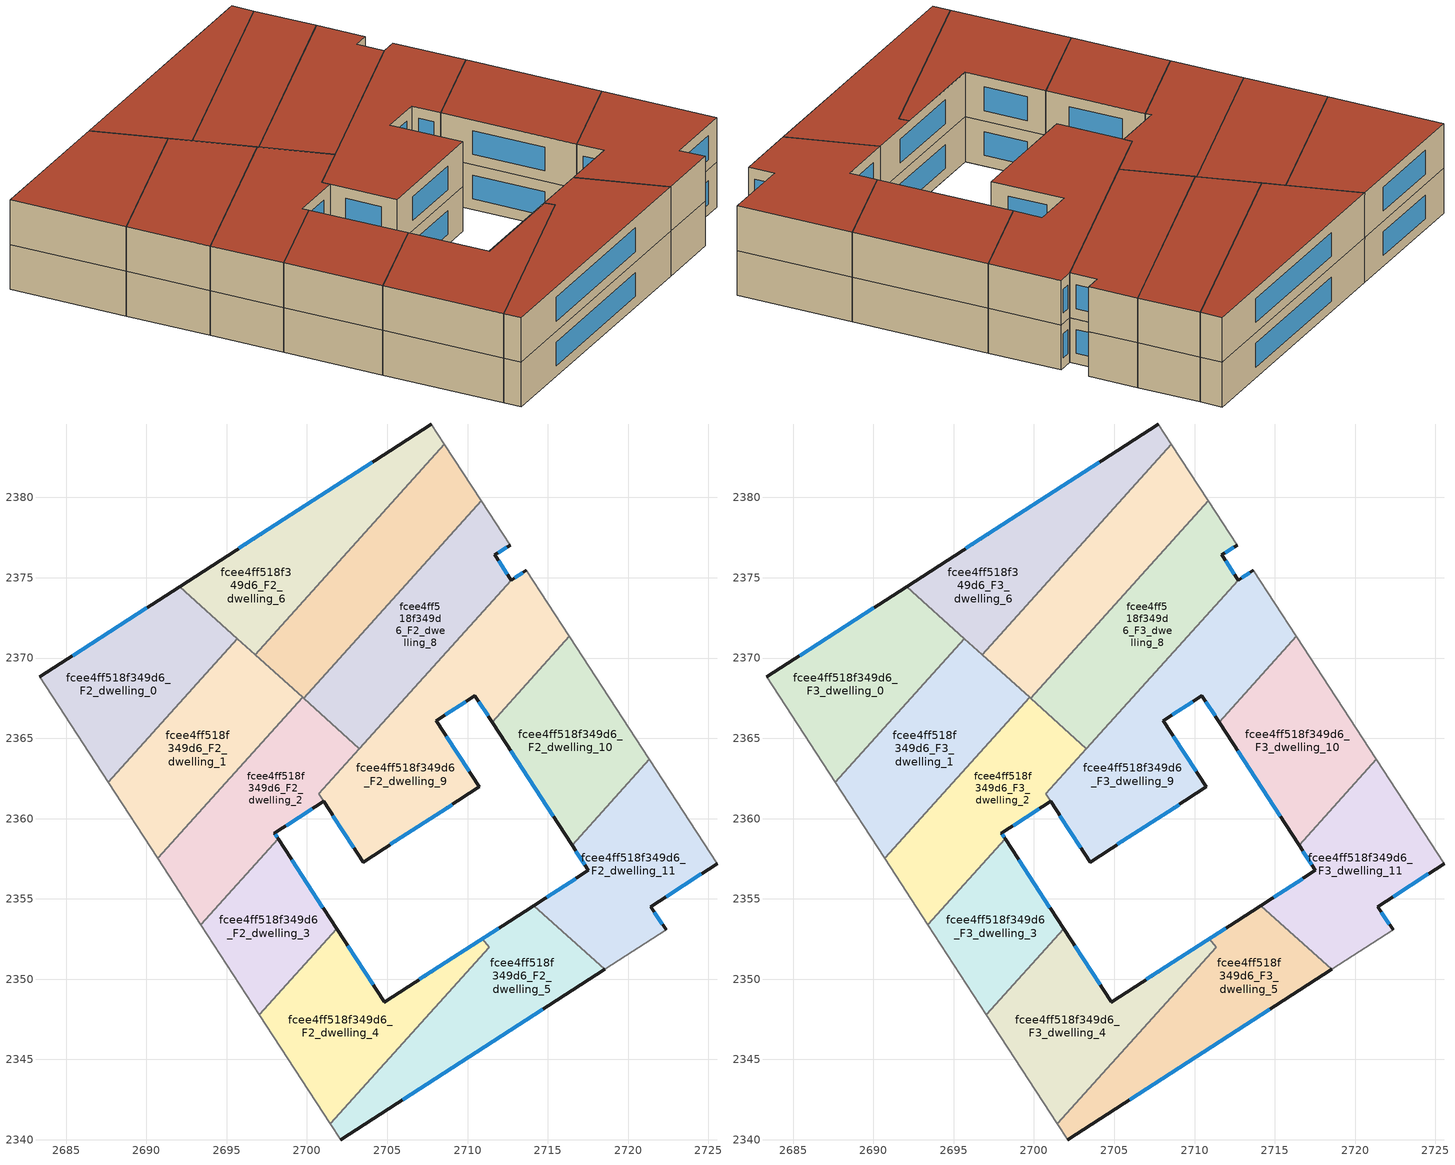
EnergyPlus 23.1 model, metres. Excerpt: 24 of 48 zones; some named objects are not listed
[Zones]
fcee4ff518f349d6_F2_dwelling_0
 floor to fcee4ff518f349d6_F1_dwelling_0 (EU_floor_Construction): 2695.67,2371.21 2687.63,2362.28 2683.37,2368.83 2692.07,2374.45 z6
 wall outside (EU_wall_Construction): 2692.07,2374.45 2683.37,2368.83 z6:9
 wall to fcee4ff518f349d6_F2_dwelling_1 (EU_wall_Construction): 2687.63,2362.28 2695.67,2371.21 z6:9
 wall adiabatic (EU_wall_Construction): 2683.37,2368.83 2687.63,2362.28 z6:9
 wall to fcee4ff518f349d6_F2_dwelling_6 (EU_wall_Construction): 2695.67,2371.21 2692.07,2374.45 z6:9
 window (EU_Window_Construction): 2690.03,2373.13 2685.42,2370.15 z6.7:8.3
fcee4ff518f349d6_F2_dwelling_1
 floor to fcee4ff518f349d6_F1_dwelling_1 (EU_floor_Construction): 2699.73,2367.55 2690.71,2357.54 2687.63,2362.28 2695.67,2371.21 z6
 wall to fcee4ff518f349d6_F2_dwelling_2 (EU_wall_Construction): 2690.71,2357.54 2699.73,2367.55 z6:9
 wall adiabatic (EU_wall_Construction): 2687.63,2362.28 2690.71,2357.54 z6:9
 wall to fcee4ff518f349d6_F2_dwelling_7 (EU_wall_Construction): 2699.73,2367.55 2696.77,2370.22 z6:9
 wall to fcee4ff518f349d6_F2_dwelling_6 (EU_wall_Construction): 2696.76,2370.22 2695.67,2371.2 z6:9
fcee4ff518f349d6_F2_dwelling_10
 floor to fcee4ff518f349d6_F1_dwelling_10 (EU_floor_Construction): 2716.34,2371.36 2721.32,2363.68 2716.51,2358.34 2711.53,2366.02 z6
 wall outside (EU_wall_Construction): 2711.53,2366.02 2716.51,2358.34 z6:9
 wall to fcee4ff518f349d6_F2_dwelling_9 (EU_wall_Construction): 2716.34,2371.36 2711.53,2366.02 z6:9
 wall adiabatic (EU_wall_Construction): 2721.32,2363.68 2716.34,2371.36 z6:9
 wall to fcee4ff518f349d6_F2_dwelling_11 (EU_wall_Construction): 2716.51,2358.34 2721.32,2363.68 z6:9
 window (EU_Window_Construction): 2712.69,2364.21 2715.34,2360.14 z6.7:8.3
fcee4ff518f349d6_F2_dwelling_11
 floor to fcee4ff518f349d6_F1_dwelling_11 (EU_floor_Construction): 2721.32,2363.68 2725.54,2357.19 2721.41,2354.52 2722.36,2353.07 2718.54,2350.61 2714.13,2354.58 2717.52,2356.77 2716.51,2358.34 z6
 wall outside (EU_wall_Construction): 2716.51,2358.34 2717.52,2356.77 2714.13,2354.58 / 2722.36,2353.07 2721.41,2354.52 2725.54,2357.19 z6:9
 wall adiabatic (EU_wall_Construction): 2718.54,2350.61 2722.36,2353.07 / 2725.54,2357.19 2721.32,2363.68 z6:9
 wall to fcee4ff518f349d6_F2_dwelling_5 (EU_wall_Construction): 2714.13,2354.58 2718.54,2350.61 z6:9
 window (EU_Window_Construction): 2716.73,2356.26 2714.92,2355.1 / 2716.75,2357.97 2717.28,2357.14 / 2722.38,2355.15 2724.57,2356.56 / 2722.14,2353.41 2721.63,2354.18 z6.7:8.3
fcee4ff518f349d6_F2_dwelling_2
 floor to fcee4ff518f349d6_F1_dwelling_2 (EU_floor_Construction): 2703.27,2364.37 2700.73,2361.55 2701.03,2361.08 2697.98,2359.1 2698.21,2358.75 2693.39,2353.41 2690.71,2357.54 2699.73,2367.55 z6
 wall outside (EU_wall_Construction): 2698.21,2358.75 2697.98,2359.1 2701.03,2361.08 z6:9
 wall to fcee4ff518f349d6_F2_dwelling_9 (EU_wall_Construction): 2701.03,2361.08 2700.73,2361.55 2703.27,2364.37 z6:9
 wall to fcee4ff518f349d6_F2_dwelling_3 (EU_wall_Construction): 2693.39,2353.41 2698.21,2358.75 z6:9
 wall adiabatic (EU_wall_Construction): 2690.71,2357.54 2693.39,2353.41 z6:9
 wall to fcee4ff518f349d6_F2_dwelling_8 (EU_wall_Construction): 2703.27,2364.37 2699.79,2367.5 z6:9
 wall to fcee4ff518f349d6_F2_dwelling_7 (EU_wall_Construction): 2699.79,2367.5 2699.73,2367.55 z6:9
 window (EU_Window_Construction): 2698.69,2359.57 2700.31,2360.62 / 2698.15,2358.83 2698.03,2359.02 z6.7:8.3
fcee4ff518f349d6_F2_dwelling_3
 floor to fcee4ff518f349d6_F1_dwelling_3 (EU_floor_Construction): 2698.21,2358.75 2701.85,2353.14 2697.03,2347.8 2693.39,2353.41 z6
 wall outside (EU_wall_Construction): 2701.85,2353.14 2698.21,2358.75 z6:9
 wall to fcee4ff518f349d6_F2_dwelling_4 (EU_wall_Construction): 2697.03,2347.8 2701.85,2353.14 z6:9
 wall adiabatic (EU_wall_Construction): 2693.39,2353.41 2697.03,2347.8 z6:9
 window (EU_Window_Construction): 2700.99,2354.46 2699.06,2357.43 z6.7:8.3
fcee4ff518f349d6_F2_dwelling_4
 floor to fcee4ff518f349d6_F1_dwelling_4 (EU_floor_Construction): 2710.92,2352.51 2711.36,2351.99 2701.45,2340.99 2697.03,2347.8 2701.85,2353.14 2704.82,2348.58 z6
 wall outside (EU_wall_Construction): 2704.81,2348.58 2701.85,2353.14 z6:9
 wall to fcee4ff518f349d6_F2_dwelling_5 (EU_wall_Construction): 2701.45,2340.99 2711.36,2351.99 2710.92,2352.51 2704.82,2348.58 z6:9
 wall adiabatic (EU_wall_Construction): 2697.03,2347.8 2701.45,2340.99 z6:9
 window (EU_Window_Construction): 2704.12,2349.65 2702.54,2352.07 z6.7:8.3
fcee4ff518f349d6_F2_dwelling_5
 floor to fcee4ff518f349d6_F1_dwelling_5 (EU_floor_Construction): 2718.54,2350.61 2702.1,2340 2701.45,2340.99 2711.36,2351.99 2710.92,2352.51 2704.82,2348.58 2714.13,2354.58 z6
 wall outside (EU_wall_Construction): 2714.13,2354.58 2704.82,2348.58 / 2702.1,2340 2718.54,2350.61 z6:9
 wall adiabatic (EU_wall_Construction): 2701.45,2340.99 2702.1,2340 z6:9
 window (EU_Window_Construction): 2711.94,2353.17 2707,2349.99 / 2705.96,2342.49 2714.68,2348.11 z6.7:8.3
fcee4ff518f349d6_F2_dwelling_6
 floor to fcee4ff518f349d6_F1_dwelling_6 (EU_floor_Construction): 2707.75,2384.57 2708.56,2383.32 2696.77,2370.22 2692.07,2374.45 z6
 wall outside (EU_wall_Construction): 2707.75,2384.57 2692.07,2374.45 z6:9
 wall to fcee4ff518f349d6_F2_dwelling_7 (EU_wall_Construction): 2696.77,2370.22 2708.56,2383.32 z6:9
 wall adiabatic (EU_wall_Construction): 2708.56,2383.32 2707.75,2384.57 z6:9
 window (EU_Window_Construction): 2704.07,2382.19 2695.75,2376.83 z6.7:8.3
fcee4ff518f349d6_F2_dwelling_7
 floor to fcee4ff518f349d6_F1_dwelling_7 (EU_floor_Construction): 2708.56,2383.32 2710.86,2379.78 2699.79,2367.5 2696.77,2370.22 z6
 wall to fcee4ff518f349d6_F2_dwelling_8 (EU_wall_Construction): 2699.79,2367.5 2710.86,2379.78 z6:9
 wall adiabatic (EU_wall_Construction): 2710.86,2379.78 2708.56,2383.32 z6:9
fcee4ff518f349d6_F2_dwelling_8
 floor to fcee4ff518f349d6_F1_dwelling_8 (EU_floor_Construction): 2710.86,2379.78 2712.65,2377.03 2711.7,2376.42 2712.71,2374.85 2703.27,2364.37 2699.79,2367.5 z6
 wall outside (EU_wall_Construction): 2712.71,2374.85 2711.7,2376.42 2712.65,2377.03 z6:9
 wall adiabatic (EU_wall_Construction): 2712.65,2377.03 2710.86,2379.78 z6:9
 wall to fcee4ff518f349d6_F2_dwelling_9 (EU_wall_Construction): 2703.27,2364.37 2712.71,2374.85 z6:9
 window (EU_Window_Construction): 2711.92,2376.56 2712.43,2376.89 / 2712.47,2375.22 2711.93,2376.05 z6.7:8.3
fcee4ff518f349d6_F2_dwelling_9
 floor to fcee4ff518f349d6_F1_dwelling_9 (EU_floor_Construction): 2713.67,2375.47 2716.34,2371.36 2711.53,2366.02 2710.46,2367.66 2708.06,2366.1 2710.74,2361.98 2703.49,2357.3 2700.73,2361.55 2712.71,2374.85 z6
 wall outside (EU_wall_Construction): 2713.67,2375.47 2712.71,2374.85 / 2701.03,2361.08 2703.49,2357.3 2710.74,2361.98 2708.06,2366.1 2710.46,2367.66 2711.53,2366.02 z6:9
 wall adiabatic (EU_wall_Construction): 2716.34,2371.36 2713.67,2375.47 z6:9
 window (EU_Window_Construction): 2713.44,2375.32 2712.94,2375 / 2710.71,2367.27 2711.28,2366.4 / 2708.62,2366.47 2709.9,2367.29 / 2710.11,2362.95 2708.69,2365.13 / 2705.19,2358.4 2709.04,2360.88 / 2701.61,2360.19 2702.92,2358.18 z6.7:8.3
fcee4ff518f349d6_F3_dwelling_0
 floor to fcee4ff518f349d6_F2_dwelling_0 (EU_floor_Construction): 2695.67,2371.21 2687.63,2362.28 2683.37,2368.83 2692.07,2374.45 z9
 wall outside (EU_wall_Construction): 2692.07,2374.45 2683.37,2368.83 z9:12
 wall to fcee4ff518f349d6_F3_dwelling_1 (EU_wall_Construction): 2687.63,2362.28 2695.67,2371.21 z9:12
 wall adiabatic (EU_wall_Construction): 2683.37,2368.83 2687.63,2362.28 z9:12
 wall to fcee4ff518f349d6_F3_dwelling_6 (EU_wall_Construction): 2695.67,2371.21 2692.07,2374.45 z9:12
 window (EU_Window_Construction): 2690.03,2373.13 2685.42,2370.15 z9.7:11.3
 roof outside (EU_roof_Construction): 2687.63,2362.28 2695.67,2371.21 2692.07,2374.45 2683.37,2368.83 z12
fcee4ff518f349d6_F3_dwelling_1
 floor to fcee4ff518f349d6_F2_dwelling_1 (EU_floor_Construction): 2699.73,2367.55 2690.71,2357.54 2687.63,2362.28 2695.67,2371.21 z9
 wall to fcee4ff518f349d6_F3_dwelling_2 (EU_wall_Construction): 2690.71,2357.54 2699.73,2367.55 z9:12
 wall adiabatic (EU_wall_Construction): 2687.63,2362.28 2690.71,2357.54 z9:12
 wall to fcee4ff518f349d6_F3_dwelling_7 (EU_wall_Construction): 2699.73,2367.55 2696.77,2370.22 z9:12
 wall to fcee4ff518f349d6_F3_dwelling_6 (EU_wall_Construction): 2696.76,2370.22 2695.67,2371.2 z9:12
 roof outside (EU_roof_Construction): 2690.71,2357.54 2699.73,2367.55 2695.67,2371.21 2687.63,2362.28 z12
fcee4ff518f349d6_F3_dwelling_10
 floor to fcee4ff518f349d6_F2_dwelling_10 (EU_floor_Construction): 2716.34,2371.36 2721.32,2363.68 2716.51,2358.34 2711.53,2366.02 z9
 wall outside (EU_wall_Construction): 2711.53,2366.02 2716.51,2358.34 z9:12
 wall to fcee4ff518f349d6_F3_dwelling_9 (EU_wall_Construction): 2716.34,2371.36 2711.53,2366.02 z9:12
 wall adiabatic (EU_wall_Construction): 2721.32,2363.68 2716.34,2371.36 z9:12
 wall to fcee4ff518f349d6_F3_dwelling_11 (EU_wall_Construction): 2716.51,2358.34 2721.32,2363.68 z9:12
 window (EU_Window_Construction): 2712.69,2364.21 2715.34,2360.14 z9.7:11.3
 roof outside (EU_roof_Construction): 2716.51,2358.34 2721.32,2363.68 2716.34,2371.36 2711.53,2366.02 z12
fcee4ff518f349d6_F3_dwelling_11
 floor to fcee4ff518f349d6_F2_dwelling_11 (EU_floor_Construction): 2721.32,2363.68 2725.54,2357.19 2721.41,2354.52 2722.36,2353.07 2718.54,2350.61 2714.13,2354.58 2717.52,2356.77 2716.51,2358.34 z9
 wall outside (EU_wall_Construction): 2716.51,2358.34 2717.52,2356.77 2714.13,2354.58 / 2722.36,2353.07 2721.41,2354.52 2725.54,2357.19 z9:12
 wall adiabatic (EU_wall_Construction): 2718.54,2350.61 2722.36,2353.07 / 2725.54,2357.19 2721.32,2363.68 z9:12
 wall to fcee4ff518f349d6_F3_dwelling_5 (EU_wall_Construction): 2714.13,2354.58 2718.54,2350.61 z9:12
 window (EU_Window_Construction): 2716.73,2356.26 2714.92,2355.1 / 2716.75,2357.97 2717.28,2357.14 / 2722.38,2355.15 2724.57,2356.56 / 2722.14,2353.41 2721.63,2354.18 z9.7:11.3
 roof outside (EU_roof_Construction): 2722.36,2353.07 2721.41,2354.52 2725.54,2357.19 2721.32,2363.68 2716.51,2358.34 2717.52,2356.77 2714.13,2354.58 2718.54,2350.61 z12
fcee4ff518f349d6_F3_dwelling_2
 floor to fcee4ff518f349d6_F2_dwelling_2 (EU_floor_Construction): 2703.27,2364.37 2700.73,2361.55 2701.03,2361.08 2697.98,2359.1 2698.21,2358.75 2693.39,2353.41 2690.71,2357.54 2699.73,2367.55 z9
 wall outside (EU_wall_Construction): 2698.21,2358.75 2697.98,2359.1 2701.03,2361.08 z9:12
 wall to fcee4ff518f349d6_F3_dwelling_9 (EU_wall_Construction): 2701.03,2361.08 2700.73,2361.55 2703.27,2364.37 z9:12
 wall to fcee4ff518f349d6_F3_dwelling_3 (EU_wall_Construction): 2693.39,2353.41 2698.21,2358.75 z9:12
 wall adiabatic (EU_wall_Construction): 2690.71,2357.54 2693.39,2353.41 z9:12
 wall to fcee4ff518f349d6_F3_dwelling_8 (EU_wall_Construction): 2703.27,2364.37 2699.79,2367.5 z9:12
 wall to fcee4ff518f349d6_F3_dwelling_7 (EU_wall_Construction): 2699.79,2367.5 2699.73,2367.55 z9:12
 window (EU_Window_Construction): 2698.69,2359.57 2700.31,2360.62 / 2698.15,2358.83 2698.03,2359.02 z9.7:11.3
 roof outside (EU_roof_Construction): 2698.21,2358.75 2697.98,2359.1 2701.03,2361.08 2700.73,2361.55 2703.27,2364.37 2699.73,2367.55 2690.71,2357.54 2693.39,2353.41 z12
fcee4ff518f349d6_F3_dwelling_3
 floor to fcee4ff518f349d6_F2_dwelling_3 (EU_floor_Construction): 2698.21,2358.75 2701.85,2353.14 2697.03,2347.8 2693.39,2353.41 z9
 wall outside (EU_wall_Construction): 2701.85,2353.14 2698.21,2358.75 z9:12
 wall to fcee4ff518f349d6_F3_dwelling_4 (EU_wall_Construction): 2697.03,2347.8 2701.85,2353.14 z9:12
 wall adiabatic (EU_wall_Construction): 2693.39,2353.41 2697.03,2347.8 z9:12
 window (EU_Window_Construction): 2700.99,2354.46 2699.06,2357.43 z9.7:11.3
 roof outside (EU_roof_Construction): 2697.03,2347.8 2701.85,2353.14 2698.21,2358.75 2693.39,2353.41 z12
fcee4ff518f349d6_F3_dwelling_4
 floor to fcee4ff518f349d6_F2_dwelling_4 (EU_floor_Construction): 2710.92,2352.51 2711.36,2351.99 2701.45,2340.99 2697.03,2347.8 2701.85,2353.14 2704.82,2348.58 z9
 wall outside (EU_wall_Construction): 2704.81,2348.58 2701.85,2353.14 z9:12
 wall to fcee4ff518f349d6_F3_dwelling_5 (EU_wall_Construction): 2701.45,2340.99 2711.36,2351.99 2710.92,2352.51 2704.82,2348.58 z9:12
 wall adiabatic (EU_wall_Construction): 2697.03,2347.8 2701.45,2340.99 z9:12
 window (EU_Window_Construction): 2704.12,2349.65 2702.54,2352.07 z9.7:11.3
 roof outside (EU_roof_Construction): 2701.45,2340.99 2711.36,2351.99 2710.92,2352.51 2704.82,2348.58 2701.85,2353.14 2697.03,2347.8 z12
fcee4ff518f349d6_F3_dwelling_5
 floor to fcee4ff518f349d6_F2_dwelling_5 (EU_floor_Construction): 2718.54,2350.61 2702.1,2340 2701.45,2340.99 2711.36,2351.99 2710.92,2352.51 2704.82,2348.58 2714.13,2354.58 z9
 wall outside (EU_wall_Construction): 2714.13,2354.58 2704.82,2348.58 / 2702.1,2340 2718.54,2350.61 z9:12
 wall adiabatic (EU_wall_Construction): 2701.45,2340.99 2702.1,2340 z9:12
 window (EU_Window_Construction): 2711.94,2353.17 2707,2349.99 / 2705.96,2342.49 2714.68,2348.11 z9.7:11.3
 roof outside (EU_roof_Construction): 2718.54,2350.61 2714.13,2354.58 2704.82,2348.58 2710.92,2352.51 2711.36,2351.99 2701.45,2340.99 2702.1,2340 z12
fcee4ff518f349d6_F3_dwelling_6
 floor to fcee4ff518f349d6_F2_dwelling_6 (EU_floor_Construction): 2707.75,2384.57 2708.56,2383.32 2696.77,2370.22 2692.07,2374.45 z9
 wall outside (EU_wall_Construction): 2707.75,2384.57 2692.07,2374.45 z9:12
 wall to fcee4ff518f349d6_F3_dwelling_7 (EU_wall_Construction): 2696.77,2370.22 2708.56,2383.32 z9:12
 wall adiabatic (EU_wall_Construction): 2708.56,2383.32 2707.75,2384.57 z9:12
 window (EU_Window_Construction): 2704.07,2382.19 2695.75,2376.83 z9.7:11.3
 roof outside (EU_roof_Construction): 2696.77,2370.22 2708.56,2383.32 2707.75,2384.57 2692.07,2374.45 z12
fcee4ff518f349d6_F3_dwelling_7
 floor to fcee4ff518f349d6_F2_dwelling_7 (EU_floor_Construction): 2708.56,2383.32 2710.86,2379.78 2699.79,2367.5 2696.77,2370.22 z9
 wall to fcee4ff518f349d6_F3_dwelling_8 (EU_wall_Construction): 2699.79,2367.5 2710.86,2379.78 z9:12
 wall adiabatic (EU_wall_Construction): 2710.86,2379.78 2708.56,2383.32 z9:12
 roof outside (EU_roof_Construction): 2699.79,2367.5 2710.86,2379.78 2708.56,2383.32 2696.77,2370.22 z12
fcee4ff518f349d6_F3_dwelling_8
 floor to fcee4ff518f349d6_F2_dwelling_8 (EU_floor_Construction): 2710.86,2379.78 2712.65,2377.03 2711.7,2376.42 2712.71,2374.85 2703.27,2364.37 2699.79,2367.5 z9
 wall outside (EU_wall_Construction): 2712.71,2374.85 2711.7,2376.42 2712.65,2377.03 z9:12
 wall adiabatic (EU_wall_Construction): 2712.65,2377.03 2710.86,2379.78 z9:12
 wall to fcee4ff518f349d6_F3_dwelling_9 (EU_wall_Construction): 2703.27,2364.37 2712.71,2374.85 z9:12
 window (EU_Window_Construction): 2711.92,2376.56 2712.43,2376.89 / 2712.47,2375.22 2711.93,2376.05 z9.7:11.3
 roof outside (EU_roof_Construction): 2703.27,2364.37 2712.71,2374.85 2711.7,2376.42 2712.65,2377.03 2710.86,2379.78 2699.79,2367.5 z12
fcee4ff518f349d6_F3_dwelling_9
 floor to fcee4ff518f349d6_F2_dwelling_9 (EU_floor_Construction): 2713.67,2375.47 2716.34,2371.36 2711.53,2366.02 2710.46,2367.66 2708.06,2366.1 2710.74,2361.98 2703.49,2357.3 2700.73,2361.55 2712.71,2374.85 z9
 wall outside (EU_wall_Construction): 2713.67,2375.47 2712.71,2374.85 / 2701.03,2361.08 2703.49,2357.3 2710.74,2361.98 2708.06,2366.1 2710.46,2367.66 2711.53,2366.02 z9:12
 wall adiabatic (EU_wall_Construction): 2716.34,2371.36 2713.67,2375.47 z9:12
 window (EU_Window_Construction): 2713.44,2375.32 2712.94,2375 / 2710.71,2367.27 2711.28,2366.4 / 2708.62,2366.47 2709.9,2367.29 / 2710.11,2362.95 2708.69,2365.13 / 2705.19,2358.4 2709.04,2360.88 / 2701.61,2360.19 2702.92,2358.18 z9.7:11.3
 roof outside (EU_roof_Construction): 2710.74,2361.98 2708.06,2366.1 2710.46,2367.66 2711.53,2366.02 2716.34,2371.36 2713.67,2375.47 2712.71,2374.85 2700.73,2361.55 2703.49,2357.3 z12
[Building]
EU S2 Campaign: North Axis=0; Terrain=City; Solar Distribution=FullExterior
[Site:Location]
Budapest.Ferenc.Liszt.Intl.AP: Latitude=47.437; Longitude=19.256; Time Zone=1; Elevation=185
[SizingPeriod:WeatherFileDays]
AnnualSizingPeriod: Begin Month=1; Begin Day of Month=1; End Month=12; End Day of Month=31; Day of Week for Start Day=Monday; Use Weather File Daylight Saving Period=No; Use Weather File Rain and Snow Indicators=No
[MATERIAL]
EU_InternalMass_Material: Roughness=MediumRough; Thickness=0.1; Conductivity=1; Density=1800; Specific Heat=900; Thermal Absorptance=0.9; Solar Absorptance=0.7; Visible Absorptance=0.7
[MATERIAL:NOMASS] Roughness=MediumRough; Thermal Absorptance=0.9; Solar Absorptance=0.7; Visible Absorptance=0.7
Name | Thermal Resistance
EU_wall_NoMass | 0.832559
EU_roof_NoMass | 1.39638
EU_floor_NoMass | 0.872794
[WINDOWMATERIAL:SIMPLEGLAZINGSYSTEM]
EU_Window_SimpleGlazing: UFactor=2.79869; Solar Heat Gain Coefficient=0.75; Visible Transmittance=0.75
[CONSTRUCTION]
EU_wall_Construction: EU_wall_NoMass
EU_roof_Construction: EU_roof_NoMass
EU_floor_Construction: EU_floor_NoMass
EU_Window_Construction: EU_Window_SimpleGlazing
EU_InternalMass_Construction: EU_InternalMass_Material
[ZONE] Type=1; Multiplier=1; Ceiling Height=autocalculate; Floor Area=autocalculate; Part of Total Floor Area=Yes
Name | Volume
fcee4ff518f349d6_F2_dwelling_0; fcee4ff518f349d6_F3_dwelling_0 | 208.753
fcee4ff518f349d6_F2_dwelling_1; fcee4ff518f349d6_F3_dwelling_1 | 208.74
fcee4ff518f349d6_F2_dwelling_10; fcee4ff518f349d6_F3_dwelling_10 | 190.656
fcee4ff518f349d6_F2_dwelling_11; fcee4ff518f349d6_F3_dwelling_11 | 208.745
fcee4ff518f349d6_F2_dwelling_2; fcee4ff518f349d6_F3_dwelling_2 | 202.287
fcee4ff518f349d6_F2_dwelling_3; fcee4ff518f349d6_F3_dwelling_3 | 139.321
fcee4ff518f349d6_F2_dwelling_4; fcee4ff518f349d6_F3_dwelling_4 | 205.942
fcee4ff518f349d6_F2_dwelling_5; fcee4ff518f349d6_F3_dwelling_5 | 211.474
fcee4ff518f349d6_F2_dwelling_6; fcee4ff518f349d6_F3_dwelling_6 | 208.734
fcee4ff518f349d6_F2_dwelling_7; fcee4ff518f349d6_F3_dwelling_7 | 208.762
fcee4ff518f349d6_F2_dwelling_8; fcee4ff518f349d6_F3_dwelling_8 | 217.456
fcee4ff518f349d6_F2_dwelling_9; fcee4ff518f349d6_F3_dwelling_9 | 293.975
[INTERNALMASS] Construction=EU_InternalMass_Construction
Name | Zone or ZoneList | Surface Area
fcee4ff518f349d6_F2_dwelling_0_EU_InternalMass | fcee4ff518f349d6_F2_dwelling_0 | 69.5842
fcee4ff518f349d6_F2_dwelling_1_EU_InternalMass | fcee4ff518f349d6_F2_dwelling_1 | 69.5799
fcee4ff518f349d6_F2_dwelling_2_EU_InternalMass | fcee4ff518f349d6_F2_dwelling_2 | 67.4292
fcee4ff518f349d6_F2_dwelling_3_EU_InternalMass | fcee4ff518f349d6_F2_dwelling_3 | 46.4404
fcee4ff518f349d6_F2_dwelling_4_EU_InternalMass | fcee4ff518f349d6_F2_dwelling_4 | 68.6454
fcee4ff518f349d6_F2_dwelling_5_EU_InternalMass | fcee4ff518f349d6_F2_dwelling_5 | 70.513
fcee4ff518f349d6_F2_dwelling_6_EU_InternalMass | fcee4ff518f349d6_F2_dwelling_6 | 69.578
fcee4ff518f349d6_F2_dwelling_7_EU_InternalMass | fcee4ff518f349d6_F2_dwelling_7 | 69.5874
fcee4ff518f349d6_F2_dwelling_8_EU_InternalMass | fcee4ff518f349d6_F2_dwelling_8 | 72.4854
fcee4ff518f349d6_F2_dwelling_9_EU_InternalMass | fcee4ff518f349d6_F2_dwelling_9 | 97.9918
fcee4ff518f349d6_F2_dwelling_10_EU_InternalMass | fcee4ff518f349d6_F2_dwelling_10 | 63.552
fcee4ff518f349d6_F2_dwelling_11_EU_InternalMass | fcee4ff518f349d6_F2_dwelling_11 | 69.5817
fcee4ff518f349d6_F3_dwelling_0_EU_InternalMass | fcee4ff518f349d6_F3_dwelling_0 | 69.5842
fcee4ff518f349d6_F3_dwelling_1_EU_InternalMass | fcee4ff518f349d6_F3_dwelling_1 | 69.5799
fcee4ff518f349d6_F3_dwelling_2_EU_InternalMass | fcee4ff518f349d6_F3_dwelling_2 | 67.4292
fcee4ff518f349d6_F3_dwelling_3_EU_InternalMass | fcee4ff518f349d6_F3_dwelling_3 | 46.4404
fcee4ff518f349d6_F3_dwelling_4_EU_InternalMass | fcee4ff518f349d6_F3_dwelling_4 | 68.6454
fcee4ff518f349d6_F3_dwelling_5_EU_InternalMass | fcee4ff518f349d6_F3_dwelling_5 | 70.513
fcee4ff518f349d6_F3_dwelling_6_EU_InternalMass | fcee4ff518f349d6_F3_dwelling_6 | 69.578
fcee4ff518f349d6_F3_dwelling_7_EU_InternalMass | fcee4ff518f349d6_F3_dwelling_7 | 69.5874
fcee4ff518f349d6_F3_dwelling_8_EU_InternalMass | fcee4ff518f349d6_F3_dwelling_8 | 72.4854
fcee4ff518f349d6_F3_dwelling_9_EU_InternalMass | fcee4ff518f349d6_F3_dwelling_9 | 97.9918
fcee4ff518f349d6_F3_dwelling_10_EU_InternalMass | fcee4ff518f349d6_F3_dwelling_10 | 63.552
fcee4ff518f349d6_F3_dwelling_11_EU_InternalMass | fcee4ff518f349d6_F3_dwelling_11 | 69.5817
[OTHEREQUIPMENT] Fuel Type=Electricity; Design Level Calculation Method=Watts/Area; Power per Zone Floor Area=1; Fraction Latent=0; Fraction Radiant=0; Fraction Lost=0; Carbon Dioxide Generation Rate=0; EndUse Subcategory=EU_Step8_InternalGains
Name | Zone or ZoneList or Space or SpaceList | Schedule
EU_Step8_InternalGain_fcee4ff518f349d6_F2_dwelling_0_f000 | fcee4ff518f349d6_F2_dwelling_0 | EU_Step8_GainSchedule_fcee4ff518f349d6_F2_dwelling_0_f000
EU_Step8_InternalGain_fcee4ff518f349d6_F2_dwelling_1_f000 | fcee4ff518f349d6_F2_dwelling_1 | EU_Step8_GainSchedule_fcee4ff518f349d6_F2_dwelling_1_f000
EU_Step8_InternalGain_fcee4ff518f349d6_F2_dwelling_2_f000 | fcee4ff518f349d6_F2_dwelling_2 | EU_Step8_GainSchedule_fcee4ff518f349d6_F2_dwelling_2_f000
EU_Step8_InternalGain_fcee4ff518f349d6_F2_dwelling_3_f000 | fcee4ff518f349d6_F2_dwelling_3 | EU_Step8_GainSchedule_fcee4ff518f349d6_F2_dwelling_3_f000
EU_Step8_InternalGain_fcee4ff518f349d6_F2_dwelling_4_f000 | fcee4ff518f349d6_F2_dwelling_4 | EU_Step8_GainSchedule_fcee4ff518f349d6_F2_dwelling_4_f000
EU_Step8_InternalGain_fcee4ff518f349d6_F2_dwelling_5_f000 | fcee4ff518f349d6_F2_dwelling_5 | EU_Step8_GainSchedule_fcee4ff518f349d6_F2_dwelling_5_f000
EU_Step8_InternalGain_fcee4ff518f349d6_F2_dwelling_6_f000 | fcee4ff518f349d6_F2_dwelling_6 | EU_Step8_GainSchedule_fcee4ff518f349d6_F2_dwelling_6_f000
EU_Step8_InternalGain_fcee4ff518f349d6_F2_dwelling_7_f000 | fcee4ff518f349d6_F2_dwelling_7 | EU_Step8_GainSchedule_fcee4ff518f349d6_F2_dwelling_7_f000
EU_Step8_InternalGain_fcee4ff518f349d6_F2_dwelling_8_f000 | fcee4ff518f349d6_F2_dwelling_8 | EU_Step8_GainSchedule_fcee4ff518f349d6_F2_dwelling_8_f000
EU_Step8_InternalGain_fcee4ff518f349d6_F2_dwelling_9_f000 | fcee4ff518f349d6_F2_dwelling_9 | EU_Step8_GainSchedule_fcee4ff518f349d6_F2_dwelling_9_f000
EU_Step8_InternalGain_fcee4ff518f349d6_F2_dwelling_10_f000 | fcee4ff518f349d6_F2_dwelling_10 | EU_Step8_GainSchedule_fcee4ff518f349d6_F2_dwelling_10_f000
EU_Step8_InternalGain_fcee4ff518f349d6_F2_dwelling_11_f000 | fcee4ff518f349d6_F2_dwelling_11 | EU_Step8_GainSchedule_fcee4ff518f349d6_F2_dwelling_11_f000
EU_Step8_InternalGain_fcee4ff518f349d6_F3_dwelling_0_f000 | fcee4ff518f349d6_F3_dwelling_0 | EU_Step8_GainSchedule_fcee4ff518f349d6_F3_dwelling_0_f000
EU_Step8_InternalGain_fcee4ff518f349d6_F3_dwelling_1_f000 | fcee4ff518f349d6_F3_dwelling_1 | EU_Step8_GainSchedule_fcee4ff518f349d6_F3_dwelling_1_f000
EU_Step8_InternalGain_fcee4ff518f349d6_F3_dwelling_2_f000 | fcee4ff518f349d6_F3_dwelling_2 | EU_Step8_GainSchedule_fcee4ff518f349d6_F3_dwelling_2_f000
EU_Step8_InternalGain_fcee4ff518f349d6_F3_dwelling_3_f000 | fcee4ff518f349d6_F3_dwelling_3 | EU_Step8_GainSchedule_fcee4ff518f349d6_F3_dwelling_3_f000
EU_Step8_InternalGain_fcee4ff518f349d6_F3_dwelling_4_f000 | fcee4ff518f349d6_F3_dwelling_4 | EU_Step8_GainSchedule_fcee4ff518f349d6_F3_dwelling_4_f000
EU_Step8_InternalGain_fcee4ff518f349d6_F3_dwelling_5_f000 | fcee4ff518f349d6_F3_dwelling_5 | EU_Step8_GainSchedule_fcee4ff518f349d6_F3_dwelling_5_f000
EU_Step8_InternalGain_fcee4ff518f349d6_F3_dwelling_6_f000 | fcee4ff518f349d6_F3_dwelling_6 | EU_Step8_GainSchedule_fcee4ff518f349d6_F3_dwelling_6_f000
EU_Step8_InternalGain_fcee4ff518f349d6_F3_dwelling_7_f000 | fcee4ff518f349d6_F3_dwelling_7 | EU_Step8_GainSchedule_fcee4ff518f349d6_F3_dwelling_7_f000
EU_Step8_InternalGain_fcee4ff518f349d6_F3_dwelling_8_f000 | fcee4ff518f349d6_F3_dwelling_8 | EU_Step8_GainSchedule_fcee4ff518f349d6_F3_dwelling_8_f000
EU_Step8_InternalGain_fcee4ff518f349d6_F3_dwelling_9_f000 | fcee4ff518f349d6_F3_dwelling_9 | EU_Step8_GainSchedule_fcee4ff518f349d6_F3_dwelling_9_f000
EU_Step8_InternalGain_fcee4ff518f349d6_F3_dwelling_10_f000 | fcee4ff518f349d6_F3_dwelling_10 | EU_Step8_GainSchedule_fcee4ff518f349d6_F3_dwelling_10_f000
EU_Step8_InternalGain_fcee4ff518f349d6_F3_dwelling_11_f000 | fcee4ff518f349d6_F3_dwelling_11 | EU_Step8_GainSchedule_fcee4ff518f349d6_F3_dwelling_11_f000
[ZONEVENTILATION:DESIGNFLOWRATE] Schedule=EU_AlwaysOn; Design Flow Rate Calculation Method=AirChanges/Hour; Air Changes per Hour=0.475469; Ventilation Type=Natural; Fan Pressure Rise=0; Fan Total Efficiency=1; Constant Term Coefficient=1; Temperature Term Coefficient=0; Velocity Term Coefficient=0; Velocity Squared Term Coefficient=0; Minimum Indoor Temperature=-100; Maximum Indoor Temperature=100; Delta Temperature=-100; Minimum Outdoor Temperature=-100; Maximum Outdoor Temperature=100; Maximum Wind Speed=40
Name | Zone or ZoneList or Space or SpaceList
EU_ConstantAir_fcee4ff518f349d6_F2_dwelling_0 | fcee4ff518f349d6_F2_dwelling_0
EU_ConstantAir_fcee4ff518f349d6_F2_dwelling_1 | fcee4ff518f349d6_F2_dwelling_1
EU_ConstantAir_fcee4ff518f349d6_F2_dwelling_2 | fcee4ff518f349d6_F2_dwelling_2
EU_ConstantAir_fcee4ff518f349d6_F2_dwelling_3 | fcee4ff518f349d6_F2_dwelling_3
EU_ConstantAir_fcee4ff518f349d6_F2_dwelling_4 | fcee4ff518f349d6_F2_dwelling_4
EU_ConstantAir_fcee4ff518f349d6_F2_dwelling_5 | fcee4ff518f349d6_F2_dwelling_5
EU_ConstantAir_fcee4ff518f349d6_F2_dwelling_6 | fcee4ff518f349d6_F2_dwelling_6
EU_ConstantAir_fcee4ff518f349d6_F2_dwelling_7 | fcee4ff518f349d6_F2_dwelling_7
EU_ConstantAir_fcee4ff518f349d6_F2_dwelling_8 | fcee4ff518f349d6_F2_dwelling_8
EU_ConstantAir_fcee4ff518f349d6_F2_dwelling_9 | fcee4ff518f349d6_F2_dwelling_9
EU_ConstantAir_fcee4ff518f349d6_F2_dwelling_10 | fcee4ff518f349d6_F2_dwelling_10
EU_ConstantAir_fcee4ff518f349d6_F2_dwelling_11 | fcee4ff518f349d6_F2_dwelling_11
EU_ConstantAir_fcee4ff518f349d6_F3_dwelling_0 | fcee4ff518f349d6_F3_dwelling_0
EU_ConstantAir_fcee4ff518f349d6_F3_dwelling_1 | fcee4ff518f349d6_F3_dwelling_1
EU_ConstantAir_fcee4ff518f349d6_F3_dwelling_2 | fcee4ff518f349d6_F3_dwelling_2
EU_ConstantAir_fcee4ff518f349d6_F3_dwelling_3 | fcee4ff518f349d6_F3_dwelling_3
EU_ConstantAir_fcee4ff518f349d6_F3_dwelling_4 | fcee4ff518f349d6_F3_dwelling_4
EU_ConstantAir_fcee4ff518f349d6_F3_dwelling_5 | fcee4ff518f349d6_F3_dwelling_5
EU_ConstantAir_fcee4ff518f349d6_F3_dwelling_6 | fcee4ff518f349d6_F3_dwelling_6
EU_ConstantAir_fcee4ff518f349d6_F3_dwelling_7 | fcee4ff518f349d6_F3_dwelling_7
EU_ConstantAir_fcee4ff518f349d6_F3_dwelling_8 | fcee4ff518f349d6_F3_dwelling_8
EU_ConstantAir_fcee4ff518f349d6_F3_dwelling_9 | fcee4ff518f349d6_F3_dwelling_9
EU_ConstantAir_fcee4ff518f349d6_F3_dwelling_10 | fcee4ff518f349d6_F3_dwelling_10
EU_ConstantAir_fcee4ff518f349d6_F3_dwelling_11 | fcee4ff518f349d6_F3_dwelling_11
[HVACTEMPLATE:ZONE:IDEALLOADSAIRSYSTEM] System Availability Schedule=EU_AlwaysOn; Maximum Heating Supply Air Temperature=50; Minimum Cooling Supply Air Temperature=13; Maximum Heating Supply Air Humidity Ratio=0.0156; Minimum Cooling Supply Air Humidity Ratio=0.0077; Heating Limit=NoLimit; Cooling Limit=NoLimit; Heating Availability Schedule=EU_AlwaysOn; Cooling Availability Schedule=EU_CoolingOff; Dehumidification Control Type=ConstantSensibleHeatRatio; Cooling Sensible Heat Ratio=0.7; Dehumidification Setpoint=60; Humidification Control Type=None; Humidification Setpoint=30; Outdoor Air Method=None; Outdoor Air Flow Rate per Person=0.00944; Outdoor Air Flow Rate per Zone Floor Area=0; Outdoor Air Flow Rate per Zone=0; Demand Controlled Ventilation Type=None; Outdoor Air Economizer Type=NoEconomizer; Heat Recovery Type=None; Sensible Heat Recovery Effectiveness=0.7; Latent Heat Recovery Effectiveness=0.65
Name | Template Thermostat
fcee4ff518f349d6_F2_dwelling_0 | EU_HeatOnly_fcee4ff518f349d6_F2_dwelling_0
fcee4ff518f349d6_F2_dwelling_1 | EU_HeatOnly_fcee4ff518f349d6_F2_dwelling_1
fcee4ff518f349d6_F2_dwelling_2 | EU_HeatOnly_fcee4ff518f349d6_F2_dwelling_2
fcee4ff518f349d6_F2_dwelling_3 | EU_HeatOnly_fcee4ff518f349d6_F2_dwelling_3
fcee4ff518f349d6_F2_dwelling_4 | EU_HeatOnly_fcee4ff518f349d6_F2_dwelling_4
fcee4ff518f349d6_F2_dwelling_5 | EU_HeatOnly_fcee4ff518f349d6_F2_dwelling_5
fcee4ff518f349d6_F2_dwelling_6 | EU_HeatOnly_fcee4ff518f349d6_F2_dwelling_6
fcee4ff518f349d6_F2_dwelling_7 | EU_HeatOnly_fcee4ff518f349d6_F2_dwelling_7
fcee4ff518f349d6_F2_dwelling_8 | EU_HeatOnly_fcee4ff518f349d6_F2_dwelling_8
fcee4ff518f349d6_F2_dwelling_9 | EU_HeatOnly_fcee4ff518f349d6_F2_dwelling_9
fcee4ff518f349d6_F2_dwelling_10 | EU_HeatOnly_fcee4ff518f349d6_F2_dwelling_10
fcee4ff518f349d6_F2_dwelling_11 | EU_HeatOnly_fcee4ff518f349d6_F2_dwelling_11
fcee4ff518f349d6_F3_dwelling_0 | EU_HeatOnly_fcee4ff518f349d6_F3_dwelling_0
fcee4ff518f349d6_F3_dwelling_1 | EU_HeatOnly_fcee4ff518f349d6_F3_dwelling_1
fcee4ff518f349d6_F3_dwelling_2 | EU_HeatOnly_fcee4ff518f349d6_F3_dwelling_2
fcee4ff518f349d6_F3_dwelling_3 | EU_HeatOnly_fcee4ff518f349d6_F3_dwelling_3
fcee4ff518f349d6_F3_dwelling_4 | EU_HeatOnly_fcee4ff518f349d6_F3_dwelling_4
fcee4ff518f349d6_F3_dwelling_5 | EU_HeatOnly_fcee4ff518f349d6_F3_dwelling_5
fcee4ff518f349d6_F3_dwelling_6 | EU_HeatOnly_fcee4ff518f349d6_F3_dwelling_6
fcee4ff518f349d6_F3_dwelling_7 | EU_HeatOnly_fcee4ff518f349d6_F3_dwelling_7
fcee4ff518f349d6_F3_dwelling_8 | EU_HeatOnly_fcee4ff518f349d6_F3_dwelling_8
fcee4ff518f349d6_F3_dwelling_9 | EU_HeatOnly_fcee4ff518f349d6_F3_dwelling_9
fcee4ff518f349d6_F3_dwelling_10 | EU_HeatOnly_fcee4ff518f349d6_F3_dwelling_10
fcee4ff518f349d6_F3_dwelling_11 | EU_HeatOnly_fcee4ff518f349d6_F3_dwelling_11
[SIZING:ZONE] Zone Cooling Design Supply Air Temperature Input Method=SupplyAirTemperature; Zone Cooling Design Supply Air Temperature=13; Zone Heating Design Supply Air Temperature Input Method=SupplyAirTemperature; Zone Heating Design Supply Air Temperature=50; Zone Cooling Design Supply Air Humidity Ratio=0.008; Zone Heating Design Supply Air Humidity Ratio=0.008; Cooling Design Air Flow Method=DesignDay; Cooling Design Air Flow Rate=0; Cooling Minimum Air Flow per Zone Floor Area=0.000762; Cooling Minimum Air Flow=0; Cooling Minimum Air Flow Fraction=0.2; Heating Design Air Flow Method=DesignDay; Heating Design Air Flow Rate=0; Heating Maximum Air Flow per Zone Floor Area=0.002032; Heating Maximum Air Flow=0.141576; Heating Maximum Air Flow Fraction=0.3; Account for Dedicated Outdoor Air System=No; Dedicated Outdoor Air System Control Strategy=NeutralSupplyAir; Dedicated Outdoor Air Low Setpoint Temperature for Design=autosize; Dedicated Outdoor Air High Setpoint Temperature for Design=autosize; Zone Load Sizing Method=Sensible Load Only No Latent Load; Zone Latent Cooling Design Supply Air Humidity Ratio Input Method=HumidityRatioDifference; Zone Cooling Design Supply Air Humidity Ratio Difference=0.005; Zone Latent Heating Design Supply Air Humidity Ratio Input Method=HumidityRatioDifference; Zone Humidification Design Supply Air Humidity Ratio Difference=0.005
fcee4ff518f349d6_F2_dwelling_0; fcee4ff518f349d6_F2_dwelling_1; fcee4ff518f349d6_F2_dwelling_2; fcee4ff518f349d6_F2_dwelling_3; fcee4ff518f349d6_F2_dwelling_4; fcee4ff518f349d6_F2_dwelling_5; fcee4ff518f349d6_F2_dwelling_6; fcee4ff518f349d6_F2_dwelling_7; fcee4ff518f349d6_F2_dwelling_8; fcee4ff518f349d6_F2_dwelling_9; fcee4ff518f349d6_F2_dwelling_10; fcee4ff518f349d6_F2_dwelling_11; fcee4ff518f349d6_F3_dwelling_0; fcee4ff518f349d6_F3_dwelling_1; fcee4ff518f349d6_F3_dwelling_2; fcee4ff518f349d6_F3_dwelling_3; fcee4ff518f349d6_F3_dwelling_4; fcee4ff518f349d6_F3_dwelling_5; fcee4ff518f349d6_F3_dwelling_6; fcee4ff518f349d6_F3_dwelling_7; fcee4ff518f349d6_F3_dwelling_8; fcee4ff518f349d6_F3_dwelling_9; fcee4ff518f349d6_F3_dwelling_10; fcee4ff518f349d6_F3_dwelling_11
[SCHEDULE:CONSTANT]
Name | Hourly Value
EU_AlwaysOn | 1
EU_CoolingOff | 0
[SCHEDULE:FILE] Column Number=1; Rows to Skip at Top=0; Number of Hours of Data=8760; Column Separator=Comma; Interpolate to Timestep=No; Minutes per Item=60; Adjust Schedule for Daylight Savings=Yes
Name | File
EU_Step8_GainSchedule_fcee4ff518f349d6_F2_dwelling_0_f000 | ../../schedules/fcee4ff518f349d6/fcee4ff518f349d6_F2_dwelling_0_f000_gain.csv
EU_Step8_GainSchedule_fcee4ff518f349d6_F2_dwelling_1_f000 | ../../schedules/fcee4ff518f349d6/fcee4ff518f349d6_F2_dwelling_1_f000_gain.csv
EU_Step8_GainSchedule_fcee4ff518f349d6_F2_dwelling_2_f000 | ../../schedules/fcee4ff518f349d6/fcee4ff518f349d6_F2_dwelling_2_f000_gain.csv
EU_Step8_GainSchedule_fcee4ff518f349d6_F2_dwelling_3_f000 | ../../schedules/fcee4ff518f349d6/fcee4ff518f349d6_F2_dwelling_3_f000_gain.csv
EU_Step8_GainSchedule_fcee4ff518f349d6_F2_dwelling_4_f000 | ../../schedules/fcee4ff518f349d6/fcee4ff518f349d6_F2_dwelling_4_f000_gain.csv
EU_Step8_GainSchedule_fcee4ff518f349d6_F2_dwelling_5_f000 | ../../schedules/fcee4ff518f349d6/fcee4ff518f349d6_F2_dwelling_5_f000_gain.csv
EU_Step8_GainSchedule_fcee4ff518f349d6_F2_dwelling_6_f000 | ../../schedules/fcee4ff518f349d6/fcee4ff518f349d6_F2_dwelling_6_f000_gain.csv
EU_Step8_GainSchedule_fcee4ff518f349d6_F2_dwelling_7_f000 | ../../schedules/fcee4ff518f349d6/fcee4ff518f349d6_F2_dwelling_7_f000_gain.csv
EU_Step8_GainSchedule_fcee4ff518f349d6_F2_dwelling_8_f000 | ../../schedules/fcee4ff518f349d6/fcee4ff518f349d6_F2_dwelling_8_f000_gain.csv
EU_Step8_GainSchedule_fcee4ff518f349d6_F2_dwelling_9_f000 | ../../schedules/fcee4ff518f349d6/fcee4ff518f349d6_F2_dwelling_9_f000_gain.csv
EU_Step8_GainSchedule_fcee4ff518f349d6_F2_dwelling_10_f000 | ../../schedules/fcee4ff518f349d6/fcee4ff518f349d6_F2_dwelling_10_f000_gain.csv
EU_Step8_GainSchedule_fcee4ff518f349d6_F2_dwelling_11_f000 | ../../schedules/fcee4ff518f349d6/fcee4ff518f349d6_F2_dwelling_11_f000_gain.csv
EU_Step8_GainSchedule_fcee4ff518f349d6_F3_dwelling_0_f000 | ../../schedules/fcee4ff518f349d6/fcee4ff518f349d6_F3_dwelling_0_f000_gain.csv
EU_Step8_GainSchedule_fcee4ff518f349d6_F3_dwelling_1_f000 | ../../schedules/fcee4ff518f349d6/fcee4ff518f349d6_F3_dwelling_1_f000_gain.csv
EU_Step8_GainSchedule_fcee4ff518f349d6_F3_dwelling_2_f000 | ../../schedules/fcee4ff518f349d6/fcee4ff518f349d6_F3_dwelling_2_f000_gain.csv
EU_Step8_GainSchedule_fcee4ff518f349d6_F3_dwelling_3_f000 | ../../schedules/fcee4ff518f349d6/fcee4ff518f349d6_F3_dwelling_3_f000_gain.csv
EU_Step8_GainSchedule_fcee4ff518f349d6_F3_dwelling_4_f000 | ../../schedules/fcee4ff518f349d6/fcee4ff518f349d6_F3_dwelling_4_f000_gain.csv
EU_Step8_GainSchedule_fcee4ff518f349d6_F3_dwelling_5_f000 | ../../schedules/fcee4ff518f349d6/fcee4ff518f349d6_F3_dwelling_5_f000_gain.csv
EU_Step8_GainSchedule_fcee4ff518f349d6_F3_dwelling_6_f000 | ../../schedules/fcee4ff518f349d6/fcee4ff518f349d6_F3_dwelling_6_f000_gain.csv
EU_Step8_GainSchedule_fcee4ff518f349d6_F3_dwelling_7_f000 | ../../schedules/fcee4ff518f349d6/fcee4ff518f349d6_F3_dwelling_7_f000_gain.csv
EU_Step8_GainSchedule_fcee4ff518f349d6_F3_dwelling_8_f000 | ../../schedules/fcee4ff518f349d6/fcee4ff518f349d6_F3_dwelling_8_f000_gain.csv
EU_Step8_GainSchedule_fcee4ff518f349d6_F3_dwelling_9_f000 | ../../schedules/fcee4ff518f349d6/fcee4ff518f349d6_F3_dwelling_9_f000_gain.csv
EU_Step8_GainSchedule_fcee4ff518f349d6_F3_dwelling_10_f000 | ../../schedules/fcee4ff518f349d6/fcee4ff518f349d6_F3_dwelling_10_f000_gain.csv
EU_Step8_GainSchedule_fcee4ff518f349d6_F3_dwelling_11_f000 | ../../schedules/fcee4ff518f349d6/fcee4ff518f349d6_F3_dwelling_11_f000_gain.csv
